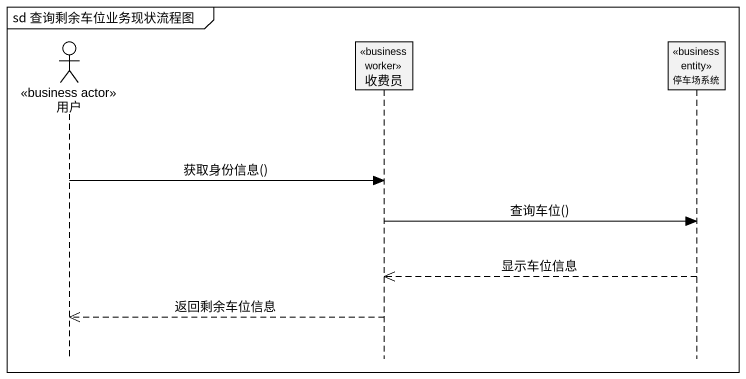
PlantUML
@startuml
mainframe sd 查询剩余车位业务现状流程图
hide footbox
actor 用户 <<business actor>>
participant 收费员 <<business worker>>
participant 停车场系统 <<business entity>>

用户 -> 收费员 : 获取身份信息()
收费员 -> 停车场系统 : 查询车位()
停车场系统 -->> 收费员 : 显示车位信息
收费员 -->> 用户 : 返回剩余车位信息
@enduml
